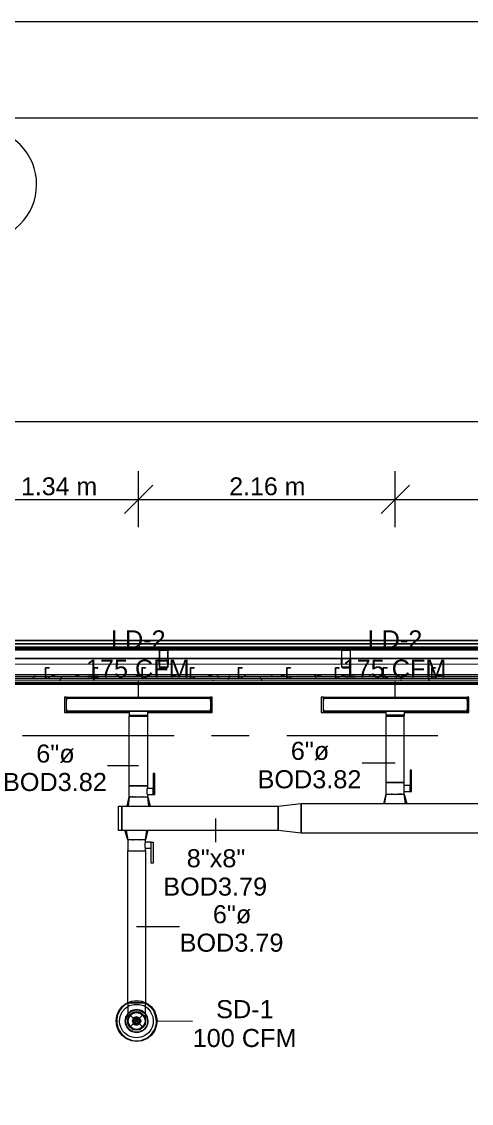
# Model space of a CAD drawing. Header units: metres. Extents: x -2 to 237, y -8 to 52.
# Drawn here: x 37.57 to 41.35, y 43.06 to 52.15 of the extents above; entities that cross this region are included whole.
import ezdxf

# ---------------------------------------------------------------- set-up
doc = ezdxf.new("R2010")
doc.units = ezdxf.units.M
for name, color, linetype, lineweight in [('HVAC - Ductos', 5, 'Continuous', 0), ('PDF2_Text', 7, 'Continuous', 0), ('pie de plano', 7, 'Continuous', 0)]:
    doc.layers.add(name, color=color, linetype=linetype, lineweight=lineweight)
doc.layers.add('PDF2_Geometry', color=7, linetype='Continuous', lineweight=0, true_color=0xaaaaaa)
doc.layers.add('PDF2_Solid Fills', color=7, linetype='Continuous', lineweight=0, true_color=0xffffff)
doc.styles.add('PDF Helvetica', font='')
doc.styles.get('PDF Helvetica').set_extended_font_data('Helvetica')

msp = doc.modelspace()

# ---------------------------------------------------------------- hatches: boundary and pattern name
at = {"layer": 'PDF2_Solid Fills', "lineweight": 0, "transparency": 33554559}
h = msp.add_hatch(color=256, dxfattribs=at)
h.paths.add_polyline_path([(38.7967, 46.8615), (38.7967, 46.7241), (38.8013, 46.8615)])
h.paths.add_polyline_path([(38.7326, 46.8615), (38.728, 46.8615), (38.728, 46.7241)])
h.paths.add_polyline_path([(38.8013, 46.8661), (38.8013, 46.8707), (38.7967, 46.8707)])
h.paths.add_polyline_path([(38.7921, 46.8661), (38.7921, 46.8707), (38.728, 46.8707)])
h.paths.add_polyline_path([(38.7921, 46.7195), (38.7921, 46.7241), (38.7326, 46.7241)])
h = msp.add_hatch(color=256, dxfattribs=at)
h.paths.add_polyline_path([(40.3315, 46.7287), (40.3361, 46.8615), (40.3315, 46.8615)])
h.paths.add_polyline_path([(40.327, 46.7287), (40.3315, 46.7241), (40.3315, 46.7287)])
h.paths.add_polyline_path([(40.2629, 46.8615), (40.2583, 46.8615), (40.2583, 46.7287)])
h.paths.add_polyline_path([(40.3361, 46.8661), (40.3361, 46.8707), (40.2674, 46.8707)])
h.paths.add_polyline_path([(40.327, 46.7195), (40.327, 46.7241), (40.2674, 46.7241)])
h = msp.add_hatch(color=256, dxfattribs=at)
h.paths.add_polyline_path([(16.2639, 46.6599), (16.2639, 46.6462), (17.0702, 46.6462), (17.0702, 46.6599)])
h.paths.add_polyline_path([(14.2296, 46.6599), (12.2045, 46.6645), (11.3936, 46.6645), (11.3936, 46.6462), (14.2296, 46.6462)])
h.paths.add_polyline_path([(38.5859, 46.6599), (38.5859, 46.6416), (39.3923, 46.6416), (39.3923, 46.6599)])
h.paths.add_polyline_path([(9.3593, 46.6462), (9.3593, 46.6645), (6.5232, 46.6645), (6.5232, 46.6462)])
h.paths.add_polyline_path([(41.4266, 46.6599), (41.4266, 46.6416), (43.4517, 46.6416), (43.4517, 46.6599)])
h.paths.add_polyline_path([(4.4889, 46.6462), (4.4889, 46.6645), (4.2965, 46.6645), (4.2965, 46.6462)])
h.paths.add_polyline_path([(44.2672, 46.6599), (44.2672, 46.6416), (46.2923, 46.6416), (46.2923, 46.6599)])
h.paths.add_polyline_path([(14.2342, 46.6599), (14.2342, 46.6462), (16.2593, 46.6462), (16.2593, 46.6599)])
h.paths.add_polyline_path([(48.3266, 46.6599), (48.3266, 46.6416), (49.133, 46.6416), (49.133, 46.6599)])
h.paths.add_polyline_path([(17.0748, 46.6599), (17.0748, 46.6462), (19.1, 46.6462), (19.1, 46.6599)])
h.paths.add_polyline_path([(51.1672, 46.6599), (51.1672, 46.6416), (54.0034, 46.6416), (54.0034, 46.6599)])
h.paths.add_polyline_path([(21.1343, 46.6599), (21.1343, 46.6462), (21.9406, 46.6462), (21.9406, 46.6599)])
h.paths.add_polyline_path([(56.0376, 46.6599), (56.0376, 46.6416), (56.4317, 46.6416), (56.4317, 46.6599)])
h.paths.add_polyline_path([(23.9749, 46.6599), (23.9749, 46.6462), (26, 46.6462), (26, 46.6599)])
h.paths.add_polyline_path([(54.0079, 46.6599), (54.0079, 46.6416), (56.033, 46.6416), (56.033, 46.6599)])
h.paths.add_polyline_path([(26.8155, 46.6599), (26.8155, 46.6462), (28.8407, 46.6462), (28.8407, 46.6599)])
h.paths.add_polyline_path([(49.1376, 46.6599), (49.1376, 46.6416), (51.1627, 46.6416), (51.1627, 46.6599)])
h.paths.add_polyline_path([(31.6859, 46.6599), (31.6859, 46.6462), (33.711, 46.6462), (33.711, 46.6599)])
h.paths.add_polyline_path([(46.2969, 46.6599), (46.2969, 46.6416), (48.322, 46.6416), (48.322, 46.6599)])
h.paths.add_polyline_path([(33.7156, 46.6599), (33.7156, 46.6462), (36.5516, 46.6462), (36.5516, 46.6599)])
h.paths.add_polyline_path([(43.4563, 46.6599), (43.4563, 46.6416), (44.2627, 46.6416), (44.2627, 46.6599)])
h.paths.add_polyline_path([(28.8453, 46.6599), (28.8453, 46.6462), (31.6813, 46.6462), (31.6813, 46.6599)])
h.paths.add_polyline_path([(39.3969, 46.6599), (39.3969, 46.6416), (41.422, 46.6416), (41.422, 46.6599)])
h.paths.add_polyline_path([(26.0046, 46.6599), (26.0046, 46.6462), (26.8109, 46.6462), (26.8109, 46.6599)])
h.paths.add_polyline_path([(37.2847, 46.6462), (38.5711, 46.6416), (38.5813, 46.6416), (38.5813, 46.6599), (36.5562, 46.6599), (36.5562, 46.6462)])
h.paths.add_polyline_path([(21.9452, 46.6599), (21.9452, 46.6462), (23.9703, 46.6462), (23.9703, 46.6599)])
h.paths.add_polyline_path([(11.389, 46.6462), (11.389, 46.6645), (9.3639, 46.6645), (9.3639, 46.6462)])
h.paths.add_polyline_path([(19.1046, 46.6599), (19.1046, 46.6462), (21.1297, 46.6462), (21.1297, 46.6599)])
h.paths.add_polyline_path([(6.5186, 46.6462), (6.5186, 46.6645), (4.4935, 46.6645), (4.4935, 46.6462)])
for points in [[(56.2254, 46.6325), (56.4317, 46.6279), (56.4317, 46.6416), (37.3672, 46.6462), (4.2965, 46.6462), (4.2965, 46.6325)], [(4.2965, 46.6141), (56.2254, 46.6141), (56.4301, 46.6096), (56.4317, 46.6096), (56.4317, 46.6279), (4.2965, 46.6279)]]:
    msp.add_hatch(color=256, dxfattribs=at).paths.add_polyline_path(points)

# ---------------------------------------------------------------- linework, layer by layer
at = {"layer": 'HVAC - Ductos', "color": 252, "lineweight": 0, "true_color": 0x939598}
for points in [[(6.4041, 48.7904), (15.8378, 48.7904), (25.0379, 48.7904), (37.216, 48.7904), (46.4298, 48.7904), (55.8635, 48.7904)], [(38.5539, 47.9015), (38.5539, 48.1352), (38.5539, 48.3735)], [(40.7118, 47.9015), (40.7118, 48.1352), (40.7118, 48.3735)], [(38.673, 48.2544), (38.5539, 48.1352), (38.4347, 48.0161)], [(40.8309, 48.2544), (40.7118, 48.1352), (40.5927, 48.0161)], [(23.7596, 48.1352), (26.0412, 48.1352), (28.5199, 48.1352), (30.9712, 48.1352), (33.1978, 48.1352), (35.5208, 48.1352), (37.216, 48.1352), (38.5539, 48.1352), (40.7118, 48.1352), (42.934, 48.1352), (45.1332, 48.1352), (46.4298, 48.1352), (47.6806, 48.1352), (49.9944, 48.1352), (52.1936, 48.1352), (54.1912, 48.1352), (55.8635, 48.1352)]]:
    msp.add_lwpolyline(points, dxfattribs=at)
at = {"layer": 'HVAC - Ductos', "lineweight": 0}
for points in [[(38.5539, 46.4721), (38.5539, 46.6095)], [(40.7118, 46.4721), (40.7118, 46.6095)], [(37.9491, 46.4538), (37.9491, 46.4492), (37.9491, 46.4446), (37.9491, 46.4492), (37.9491, 46.4675), (37.9491, 46.4721), (39.1587, 46.4721), (39.1587, 46.4675), (39.1587, 46.4492), (39.1587, 46.4446), (39.1587, 46.4492), (39.1587, 46.4538)], [(39.1587, 46.4675), (37.9491, 46.4675)], [(37.9491, 46.3988), (37.9491, 46.408), (37.9491, 46.4171)], [(39.1587, 46.4171), (39.1587, 46.408), (39.1587, 46.3988)], [(40.1071, 46.4538), (40.1071, 46.4492), (40.1071, 46.4446), (40.1071, 46.4492), (40.1071, 46.4675), (40.1071, 46.4721), (41.3167, 46.4721), (41.3167, 46.4675), (41.3167, 46.4492), (41.3167, 46.4446), (41.3167, 46.4492), (41.3167, 46.4538)], [(41.3167, 46.4675), (40.1071, 46.4675)], [(40.1071, 46.3988), (40.1071, 46.408), (40.1071, 46.4171)], [(41.3167, 46.4171), (41.3167, 46.408), (41.3167, 46.3988)], [(37.9491, 46.3667), (37.9491, 46.3438), (37.9491, 46.3484), (38.476, 46.3484)], [(37.9491, 46.3438), (38.476, 46.3438)], [(38.476, 46.3209), (38.4805, 46.3209), (38.4989, 46.3209), (38.5218, 46.3209), (38.5539, 46.3209), (38.5813, 46.3209), (38.6089, 46.3209), (38.6272, 46.3209), (38.6317, 46.3209)], [(39.1587, 46.3667), (39.1587, 46.3438), (39.1587, 46.3484), (38.6272, 46.3484)], [(38.6317, 46.3438), (39.1587, 46.3438)], [(40.1071, 46.3667), (40.1071, 46.3438), (40.1071, 46.3484), (40.634, 46.3484)], [(40.1071, 46.3438), (40.634, 46.3438)], [(40.634, 46.3209), (40.634, 46.3117), (40.6385, 46.3117), (40.6569, 46.3117), (40.6798, 46.3117), (40.7118, 46.3117), (40.7393, 46.3117), (40.7669, 46.3117), (40.7805, 46.3117), (40.7851, 46.3117), (40.7897, 46.3209), (40.7851, 46.3209), (40.7669, 46.3209), (40.7393, 46.3209), (40.7118, 46.3209), (40.6798, 46.3209), (40.6569, 46.3209), (40.6385, 46.3209), (40.634, 46.3209), (40.634, 46.353), (40.6385, 46.353), (40.6431, 46.353), (40.6569, 46.353), (40.6752, 46.353), (40.6935, 46.353), (40.7118, 46.353), (40.7302, 46.353), (40.7485, 46.353), (40.7669, 46.353), (40.776, 46.353), (40.7851, 46.353), (40.7851, 46.3209)], [(40.6385, 46.3209), (40.634, 46.3209)], [(40.6385, 46.3209), (40.6385, 46.3209)], [(41.3167, 46.3667), (41.3167, 46.3438), (41.3167, 46.3484), (40.7851, 46.3484)], [(40.7851, 46.3438), (41.3167, 46.3438)], [(40.7851, 46.3209), (40.7851, 46.3209)], [(38.4805, 45.6337), (38.476, 45.6337), (38.476, 45.7253), (38.4805, 45.7253), (38.4851, 45.7253), (38.4989, 45.7253), (38.5172, 45.7253), (38.5355, 45.7253), (38.5539, 45.7253), (38.5722, 45.7253), (38.5905, 45.7253), (38.6089, 45.7253), (38.618, 45.7253), (38.6272, 45.7253), (38.6317, 45.7253), (38.6317, 46.3117), (38.6272, 46.3117), (38.6226, 46.3117), (38.618, 46.3117), (38.6089, 46.3117), (38.5905, 46.3117), (38.5859, 46.3117)], [(38.4851, 45.6337), (38.4805, 45.6337), (38.4851, 45.6337), (38.4989, 45.6337), (38.5172, 45.6337), (38.5355, 45.6337), (38.5539, 45.6337), (38.5722, 45.6337), (38.5905, 45.6337), (38.6089, 45.6337), (38.618, 45.6337), (38.6226, 45.6337), (38.6272, 45.6337), (38.6317, 45.6337), (38.6317, 45.652), (38.6776, 45.652), (38.6913, 45.652), (38.6913, 45.8306), (38.6776, 45.8306), (38.6776, 45.652), (38.6776, 45.6566), (38.6776, 45.6611), (38.6776, 45.6657), (38.6776, 45.6703), (38.6776, 45.6795), (38.6776, 45.684), (38.6776, 45.6932), (38.6776, 45.6977), (38.6776, 45.7023), (38.6317, 45.7023), (38.6317, 45.7253), (38.6272, 45.7253), (38.618, 45.7253), (38.6089, 45.7253), (38.5905, 45.7253), (38.5722, 45.7253), (38.5539, 45.7253), (38.5355, 45.7253), (38.5172, 45.7253), (38.4989, 45.7253), (38.4851, 45.7253), (38.4805, 45.7253), (38.476, 45.7253), (38.476, 46.3117), (38.4805, 46.3117), (38.4851, 46.3117), (38.4989, 46.3117), (38.5172, 46.3117), (38.5218, 46.3117)], [(38.5264, 46.3117), (38.5355, 46.3117), (38.5539, 46.3117), (38.5722, 46.3117), (38.5813, 46.3117)], [(40.6248, 45.5787), (40.634, 45.6566), (40.6385, 45.6566), (40.6431, 45.6566), (40.6569, 45.6566), (40.6752, 45.6566), (40.6935, 45.6566), (40.7118, 45.6566), (40.7302, 45.6566), (40.7485, 45.6566), (40.7669, 45.6566), (40.776, 45.6566), (40.7805, 45.6566), (40.7851, 45.6566), (40.7851, 45.6795), (40.8355, 45.6795), (40.8493, 45.6795), (40.8493, 45.8582), (40.8355, 45.8582), (40.8355, 45.6795), (40.8355, 45.684), (40.8355, 45.6932), (40.8355, 45.6977), (40.8355, 45.7023), (40.8355, 45.7115), (40.8355, 45.7161), (40.8355, 45.7207), (40.8355, 45.7253), (40.8355, 45.7299), (40.7851, 45.7299), (40.7851, 45.7528), (40.776, 45.7528), (40.7669, 45.7528), (40.7485, 45.7528), (40.7302, 45.7528), (40.7118, 45.7528), (40.6935, 45.7528), (40.6752, 45.7528), (40.6569, 45.7528), (40.6431, 45.7528), (40.6385, 45.7528), (40.634, 45.7528), (40.634, 46.3117), (40.6385, 46.3117)], [(40.634, 45.6566), (40.634, 45.7528), (40.6385, 45.7528), (40.6431, 45.7528), (40.6569, 45.7528), (40.6752, 45.7528), (40.6935, 45.7528), (40.7118, 45.7528), (40.7302, 45.7528), (40.7485, 45.7528), (40.7669, 45.7528), (40.776, 45.7528), (40.7851, 45.7528), (40.7851, 46.3117), (40.7805, 46.3117), (40.776, 46.3117), (40.7669, 46.3117), (40.7485, 46.3117), (40.7439, 46.3117)], [(40.6431, 46.3117), (40.6569, 46.3117), (40.6752, 46.3117), (40.6798, 46.3117)], [(40.6843, 46.3117), (40.6935, 46.3117), (40.7118, 46.3117), (40.7302, 46.3117), (40.7347, 46.3117)], [(38.5539, 45.8948), (38.2927, 45.8948)], [(40.7118, 45.9177), (40.4324, 45.9177)], [(38.6317, 45.652), (38.6272, 45.6566), (38.6272, 45.6611), (38.6272, 45.6657), (38.6272, 45.6749), (38.6272, 45.684), (38.6272, 45.6932), (38.6272, 45.6977), (38.6272, 45.7023), (38.6317, 45.7023)], [(40.7851, 45.6795), (40.7851, 45.684), (40.7851, 45.6932), (40.7851, 45.6977), (40.7851, 45.7069), (40.7851, 45.7161), (40.7851, 45.7253), (40.7851, 45.7299)], [(38.4577, 45.5557), (38.476, 45.6337), (38.4577, 45.5557)], [(38.476, 45.6337), (38.4669, 45.5557)], [(38.6272, 45.5557), (38.6363, 45.5557), (38.6409, 45.5557), (38.6455, 45.5557), (38.6501, 45.5557), (38.6317, 45.6337), (38.6501, 45.5557), (38.6455, 45.5557)], [(38.6409, 45.5557), (38.6317, 45.6337)], [(40.6156, 45.5787), (40.634, 45.6566), (40.6156, 45.5787)], [(40.6385, 45.6566), (40.6385, 45.6566)], [(40.6385, 45.6566), (40.6385, 45.6566)], [(40.7851, 45.5787), (40.7943, 45.5787), (40.7989, 45.5787), (40.8035, 45.5787), (40.8081, 45.5787), (40.7851, 45.6566), (40.8081, 45.5787), (40.8035, 45.5787)], [(40.7989, 45.5787), (40.7851, 45.6566)], [(38.4623, 45.5557), (38.4577, 45.5557), (38.4623, 45.5557), (38.4669, 45.5557), (38.4805, 45.5557), (38.4989, 45.5557), (38.5035, 45.5557)], [(38.5081, 45.5557), (38.5218, 45.5557), (38.5309, 45.5557), (38.5355, 45.5557)], [(38.5401, 45.5557), (38.5631, 45.5557), (38.5676, 45.5557), (38.5722, 45.5557), (38.5859, 45.5557), (38.5951, 45.5557), (38.5997, 45.5557), (38.6089, 45.5557), (38.6226, 45.5557)], [(40.6202, 45.5787), (40.6156, 45.5787), (40.6202, 45.5787), (40.6248, 45.5787), (40.6385, 45.5787), (40.6569, 45.5787), (40.6615, 45.5787), (40.6661, 45.5787), (40.6752, 45.5787), (40.6889, 45.5787), (40.6935, 45.5787)], [(40.6981, 45.5787), (40.721, 45.5787), (40.7256, 45.5787), (40.7302, 45.5787), (40.7439, 45.5787), (40.7531, 45.5787), (40.7577, 45.5787), (40.7669, 45.5787), (40.7805, 45.5787)], [(39.1999, 45.4504), (39.1999, 45.2534)], [(38.4623, 45.3496), (38.4531, 45.3496), (38.4485, 45.3496), (38.4439, 45.3496), (38.4393, 45.3496), (38.4623, 45.2717), (38.4393, 45.3496), (38.4439, 45.3496)], [(38.4485, 45.3496), (38.4623, 45.2717), (38.4669, 45.2717)], [(38.4851, 45.3496), (38.4805, 45.3496), (38.4669, 45.3496)], [(38.6592, 45.2534), (38.6776, 45.2534), (38.6776, 45.0747), (38.6592, 45.0747), (38.6592, 45.2534), (38.6134, 45.2534), (38.6134, 45.2717), (38.6226, 45.3496), (38.6089, 45.3496), (38.5905, 45.3496), (38.5859, 45.3496), (38.5813, 45.3496), (38.5722, 45.3496), (38.5585, 45.3496), (38.5539, 45.3496), (38.5493, 45.3496), (38.5264, 45.3496), (38.5218, 45.3496), (38.5172, 45.3496), (38.5035, 45.3496), (38.4943, 45.3496), (38.4897, 45.3496)], [(38.6317, 45.3496), (38.6134, 45.2717), (38.6317, 45.3496)], [(38.6043, 45.2717), (38.6089, 45.2717), (38.6134, 45.2717), (38.6089, 45.2717), (38.6043, 45.2717), (38.5905, 45.2717), (38.5768, 45.2717), (38.5585, 45.2717), (38.5355, 45.2717), (38.5172, 45.2717), (38.4989, 45.2717), (38.4805, 45.2717), (38.4714, 45.2717), (38.4669, 45.2717), (38.4623, 45.2717), (38.4623, 45.18), (38.4714, 45.18), (38.4805, 45.18), (38.4989, 45.18), (38.5172, 45.18), (38.5355, 45.18), (38.5585, 45.18), (38.5768, 45.18), (38.5905, 45.18), (38.6043, 45.18), (38.6089, 45.18), (38.6134, 45.18), (38.6134, 45.203), (38.6592, 45.203), (38.6592, 45.2076), (38.6592, 45.2121), (38.6592, 45.2213), (38.6592, 45.2259), (38.6592, 45.235), (38.6592, 45.2396), (38.6592, 45.2442), (38.6592, 45.2488)], [(38.4851, 45.2717), (38.4805, 45.2717)], [(38.5401, 45.2717), (38.5355, 45.2717)], [(38.5905, 45.2717), (38.5859, 45.2717)], [(38.6134, 45.203), (38.6089, 45.2076), (38.6089, 45.2121), (38.6089, 45.2213), (38.6089, 45.2304), (38.6089, 45.2396), (38.6089, 45.2442), (38.6134, 45.2488), (38.6134, 45.2534)], [(38.5355, 44.5432), (38.8975, 44.5432)], [(38.4623, 43.9017), (38.4943, 43.9155), (38.5355, 43.9201), (38.5813, 43.9155), (38.6134, 43.9017)], [(38.6134, 43.8971), (38.5813, 43.9109), (38.5355, 43.9155), (38.4943, 43.9109), (38.4623, 43.8971)], [(38.6134, 43.7506), (38.6134, 43.7551), (38.6134, 43.7734), (38.6134, 43.801), (38.6134, 43.8376), (38.6134, 43.8835), (38.6134, 43.9017), (38.6089, 43.9017), (38.6043, 43.9017), (38.5905, 43.9017), (38.5768, 43.9017), (38.5585, 43.9017), (38.5355, 43.9017), (38.5172, 43.9017), (38.4989, 43.9017), (38.4805, 43.9017), (38.4714, 43.9017), (38.4623, 43.9017), (38.4623, 43.8559), (38.4623, 43.8193), (38.4623, 43.7826), (38.4623, 43.7597), (38.4623, 43.7506)], [(38.4623, 43.9017), (38.4714, 43.9017), (38.4805, 43.9017), (38.4989, 43.9017), (38.5172, 43.9017), (38.5355, 43.9017), (38.5585, 43.9017), (38.5768, 43.9017), (38.5905, 43.9017), (38.6043, 43.9017), (38.6089, 43.9017), (38.6134, 43.9017)], [(38.4623, 43.8697), (38.476, 43.8789), (38.5172, 43.888), (38.5585, 43.888), (38.5951, 43.8789), (38.6134, 43.8697)], [(38.6089, 43.9017), (38.6089, 43.9017)], [(38.6043, 43.778), (38.5905, 43.801), (38.5676, 43.8147), (38.5676, 43.8193), (38.5631, 43.8193), (38.5355, 43.8239), (38.5585, 43.8239), (38.5768, 43.8147), (38.5905, 43.801), (38.6043, 43.7872), (38.6089, 43.7688), (38.5997, 43.7872), (38.5905, 43.801), (38.5722, 43.8101), (38.5539, 43.8193), (38.5355, 43.8239), (38.5172, 43.8193), (38.4989, 43.8101), (38.4851, 43.801), (38.4714, 43.7872), (38.4669, 43.7688), (38.4623, 43.7506), (38.4669, 43.7277), (38.4714, 43.7139), (38.4851, 43.6956), (38.4989, 43.6864), (38.5172, 43.6772), (38.5355, 43.6726), (38.5539, 43.6772), (38.5722, 43.6864), (38.5905, 43.6956), (38.5997, 43.7139), (38.6089, 43.7277), (38.6043, 43.7093), (38.5905, 43.6956), (38.5768, 43.6818), (38.5585, 43.6772), (38.5355, 43.6726), (38.5172, 43.6772), (38.4989, 43.6818), (38.4805, 43.6956), (38.4669, 43.7185), (38.4669, 43.7231), (38.4623, 43.7506), (38.4669, 43.7734), (38.4669, 43.778), (38.4669, 43.7826)], [(38.5035, 43.6772), (38.5081, 43.6772), (38.4805, 43.6956), (38.4714, 43.7093), (38.4623, 43.7277), (38.4623, 43.7506), (38.4623, 43.7551), (38.4623, 43.7688), (38.4714, 43.7872), (38.4805, 43.801), (38.4989, 43.8147), (38.5172, 43.8239), (38.5355, 43.8239), (38.5126, 43.8193), (38.5081, 43.8193), (38.5035, 43.8147), (38.4851, 43.801), (38.4714, 43.778)], [(38.4623, 43.7506), (38.4669, 43.778), (38.4623, 43.7506)], [(38.6043, 43.7826), (38.6089, 43.778), (38.6089, 43.7734)], [(38.6043, 43.7734), (38.6089, 43.7506), (38.6043, 43.7231)], [(38.5035, 43.6772), (38.4989, 43.6818), (38.4805, 43.6956), (38.4714, 43.7093), (38.4669, 43.7185), (38.4669, 43.7231), (38.4623, 43.7277), (38.4623, 43.7506), (38.4623, 43.7551)], [(38.4623, 43.7506), (38.4669, 43.7185), (38.4805, 43.6956)], [(38.4669, 43.7231), (38.4623, 43.746)], [(38.4669, 43.7185), (38.4669, 43.7231)], [(38.4669, 43.7185), (38.4669, 43.7185)], [(38.4851, 43.6956), (38.5035, 43.6818), (38.4851, 43.6956), (38.4714, 43.7185)], [(38.6134, 43.7551), (38.6134, 43.7506), (38.6089, 43.7277), (38.6089, 43.7231), (38.6089, 43.7185), (38.6043, 43.7185), (38.6043, 43.7093), (38.5905, 43.6956), (38.5768, 43.6818), (38.5676, 43.6772), (38.5631, 43.6772), (38.5676, 43.6772), (38.5676, 43.6818), (38.5676, 43.6772), (38.5631, 43.6772), (38.5585, 43.6726), (38.5355, 43.6726), (38.5172, 43.6726), (38.5081, 43.6772)], [(38.5081, 43.6772), (38.5355, 43.6726), (38.5631, 43.6772)], [(38.5081, 43.6772), (38.5081, 43.6772)], [(38.6134, 43.746), (38.6089, 43.7231), (38.6043, 43.7185), (38.5905, 43.6956), (38.5676, 43.6818), (38.5905, 43.6956), (38.6043, 43.7185), (38.5905, 43.6956), (38.5676, 43.6772), (38.5631, 43.6772), (38.5355, 43.6726), (38.5126, 43.6772)], [(38.5631, 43.6818), (38.5355, 43.6726), (38.5126, 43.6818)], [(38.6089, 43.7231), (38.6089, 43.7185), (38.6043, 43.7185), (38.6089, 43.7185)], [(38.6089, 43.7185), (38.6134, 43.7506)], [(38.6089, 43.7277), (38.6089, 43.7277)], [(38.6134, 43.7506), (38.6134, 43.7506)], [(38.7096, 43.7506), (39.0075, 43.746)]]:
    msp.add_lwpolyline(points, dxfattribs=at)
for points in [[(37.9307, 46.4721), (37.9307, 46.3438), (37.9491, 46.3438), (37.9491, 46.4721)], [(37.9491, 46.4629), (39.1587, 46.4629), (39.1587, 46.353), (37.9491, 46.353)], [(39.1724, 46.4721), (39.1587, 46.4721), (39.1587, 46.3438), (39.1724, 46.3438)], [(40.0887, 46.4721), (40.0887, 46.3438), (40.1071, 46.3438), (40.1071, 46.4721)], [(40.1071, 46.4629), (41.3167, 46.4629), (41.3167, 46.353), (40.1071, 46.353)], [(41.3304, 46.4721), (41.3167, 46.4721), (41.3167, 46.3438), (41.3304, 46.3438)], [(37.9491, 46.3713), (37.9491, 46.3667), (37.9491, 46.3621), (37.9491, 46.3667)], [(39.1587, 46.353), (37.9491, 46.353)], [(38.476, 46.3209), (38.476, 46.3117), (38.4851, 46.3117), (38.4989, 46.3117), (38.5264, 46.3117), (38.5539, 46.3117), (38.5813, 46.3117), (38.6089, 46.3117), (38.6226, 46.3117), (38.6317, 46.3117), (38.6317, 46.3209), (38.6317, 46.353), (38.6272, 46.353), (38.618, 46.353), (38.6089, 46.353), (38.5905, 46.353), (38.5722, 46.353), (38.5539, 46.353), (38.5355, 46.353), (38.5172, 46.353), (38.4989, 46.353), (38.4851, 46.353), (38.4805, 46.353), (38.476, 46.353)], [(39.1587, 46.3621), (39.1587, 46.3667), (39.1587, 46.3713), (39.1587, 46.3667)], [(40.1071, 46.3713), (40.1071, 46.3667), (40.1071, 46.3621), (40.1071, 46.3667)], [(41.3167, 46.353), (40.1071, 46.353)], [(41.3167, 46.3621), (41.3167, 46.3667), (41.3167, 46.3713), (41.3167, 46.3667)], [(38.5081, 45.6337), (38.4989, 45.6337)], [(38.5264, 45.6337), (38.5218, 45.6337)], [(38.5859, 45.6337), (38.5813, 45.6337)], [(40.6843, 45.6566), (40.6798, 45.6566)], [(40.7439, 45.6566), (40.7393, 45.6566), (40.7347, 45.6566), (40.7393, 45.6566)], [(40.7669, 45.6566), (40.7485, 45.6566)], [(38.4118, 45.5557), (38.4118, 45.3496), (38.3843, 45.3496), (38.3843, 45.5557)], [(39.7268, 45.3496), (38.4118, 45.3496), (38.4118, 45.5557), (39.7268, 45.5557)], [(39.7268, 45.5557), (39.9192, 45.5787), (39.9192, 45.3266), (39.7268, 45.3496)], [(42.1368, 45.3266), (39.9192, 45.3266), (39.9192, 45.5787), (42.1368, 45.5787)], [(38.6317, 45.3496), (38.6272, 45.3496)], [(38.5035, 45.2717), (38.5081, 45.2717), (38.5126, 45.2717), (38.5081, 45.2717)], [(38.5631, 45.2717), (38.5676, 45.2717)], [(38.6134, 45.18), (38.6134, 43.9017), (38.6226, 43.8971), (38.6592, 43.8697), (38.6867, 43.8331), (38.7005, 43.7918), (38.7096, 43.7506), (38.7005, 43.7048), (38.6867, 43.6635), (38.6592, 43.6268), (38.6226, 43.5994), (38.5813, 43.581), (38.5355, 43.5764), (38.4943, 43.581), (38.4531, 43.5994), (38.4164, 43.6268), (38.3889, 43.6635), (38.3706, 43.7048), (38.366, 43.7506), (38.3706, 43.7918), (38.3889, 43.8331), (38.4164, 43.8697), (38.4531, 43.8971), (38.4623, 43.9017), (38.4623, 45.18), (38.4714, 45.18), (38.4805, 45.18), (38.4989, 45.18), (38.5172, 45.18), (38.5355, 45.18), (38.5585, 45.18), (38.5768, 45.18), (38.5905, 45.18), (38.6043, 45.18), (38.6089, 45.18)], [(38.4897, 43.8331), (38.5218, 43.8422), (38.5539, 43.8422), (38.5859, 43.8331), (38.6089, 43.8101), (38.6134, 43.8055), (38.6089, 43.8101), (38.6134, 43.801), (38.6089, 43.8101), (38.5813, 43.8285), (38.5539, 43.8422), (38.5218, 43.8422), (38.4897, 43.8285), (38.4669, 43.8101), (38.4623, 43.801), (38.4669, 43.8101), (38.4897, 43.8285), (38.5218, 43.8422), (38.5539, 43.8422), (38.5813, 43.8285), (38.6089, 43.8101), (38.5859, 43.8331), (38.5539, 43.8422), (38.5218, 43.8422), (38.4897, 43.8331), (38.4623, 43.8101), (38.4623, 43.8055), (38.4623, 43.8101)], [(38.6089, 43.778), (38.5905, 43.801), (38.5676, 43.8193), (38.5355, 43.8239), (38.5081, 43.8193), (38.4805, 43.801), (38.4669, 43.778), (38.4805, 43.801), (38.5081, 43.8193), (38.5355, 43.8239), (38.5676, 43.8193), (38.5905, 43.801), (38.6089, 43.778), (38.6134, 43.7506)], [(38.4714, 43.7734), (38.4851, 43.801), (38.5081, 43.8147), (38.5355, 43.8193), (38.5631, 43.8147), (38.5859, 43.801), (38.6043, 43.7734), (38.6089, 43.7506), (38.6043, 43.7231), (38.5859, 43.7002), (38.5631, 43.6818), (38.5355, 43.6772), (38.5081, 43.6818), (38.4851, 43.7002), (38.4714, 43.7231), (38.4669, 43.7506)], [(38.5081, 43.7643), (38.5035, 43.7506), (38.5081, 43.7643), (38.5172, 43.778), (38.5355, 43.7826), (38.5539, 43.778), (38.5676, 43.7643), (38.5722, 43.7506), (38.5676, 43.7643), (38.5539, 43.778), (38.5355, 43.7826), (38.5172, 43.778)], [(38.5172, 43.7643), (38.5126, 43.7506), (38.5172, 43.7643), (38.5264, 43.7734), (38.5447, 43.7734), (38.5585, 43.7643), (38.5631, 43.7506), (38.5585, 43.7643), (38.5447, 43.7734), (38.5309, 43.7734)], [(38.5218, 43.7643), (38.5355, 43.7688), (38.5493, 43.7643), (38.5585, 43.7506), (38.5493, 43.7322), (38.5355, 43.7277), (38.5218, 43.7322), (38.5172, 43.7506)], [(38.6089, 43.7277), (38.6134, 43.7506), (38.6134, 43.7551), (38.6089, 43.7688), (38.6089, 43.7506)], [(38.6317, 43.7506), (38.6272, 43.7826), (38.6134, 43.8055), (38.6272, 43.7826)], [(38.5676, 43.7322), (38.5722, 43.7506), (38.5676, 43.7322), (38.5539, 43.7185), (38.5355, 43.7139), (38.5172, 43.7185), (38.5081, 43.7322), (38.5035, 43.7506), (38.5081, 43.7322), (38.5172, 43.7185), (38.5355, 43.7139), (38.5539, 43.7185)], [(38.5035, 43.6818), (38.5081, 43.6772), (38.5126, 43.6772), (38.5081, 43.6772)], [(38.5585, 43.7322), (38.5631, 43.7506), (38.5585, 43.7322), (38.5447, 43.7231), (38.5264, 43.7231), (38.5172, 43.7322), (38.5126, 43.7506), (38.5172, 43.7322), (38.5309, 43.7231), (38.5447, 43.7231)], [(38.5355, 43.7551), (38.5309, 43.7506), (38.5355, 43.7551), (38.5401, 43.7551), (38.5447, 43.7506), (38.5401, 43.7414), (38.5355, 43.7414), (38.5309, 43.7506), (38.5355, 43.746), (38.5401, 43.746), (38.5401, 43.7506), (38.5401, 43.7551)]]:
    msp.add_lwpolyline(points, close=True, dxfattribs=at)
for points in [[(38.4623, 43.8971), (38.4531, 43.8926), (38.4164, 43.8651), (38.3935, 43.8331), (38.3752, 43.7918), (38.3706, 43.7506, 1.013803), (38.7051, 43.7506), (38.6959, 43.7918), (38.6821, 43.8331), (38.6547, 43.8651), (38.618, 43.8926), (38.6134, 43.8971)], [(38.6134, 43.8697), (38.6317, 43.8559), (38.6547, 43.8239), (38.673, 43.7872), (38.6776, 43.7506, -1.00818), (38.3935, 43.7506), (38.3981, 43.7872), (38.4164, 43.8239), (38.4439, 43.8559), (38.4623, 43.8697)]]:
    msp.add_lwpolyline(points, format="xyb", dxfattribs=at)
msp.add_lwpolyline([(38.4623, 43.8055), (38.4439, 43.7826), (38.4393, 43.7506, 1.018357), (38.6317, 43.7506), (38.6226, 43.7826), (38.6134, 43.801, -1.403676), (38.4439, 43.7506), (38.4485, 43.7826), (38.4623, 43.801, 1.404278), (38.6317, 43.7506, -1.420175)], format="xyb", close=True, dxfattribs=at)
at = {"layer": 'PDF2_Geometry', "lineweight": 0}
msp.add_lwpolyline([(37.2206, 51.2599, 0.418272), (36.7441, 50.7835, 0.414666), (37.2206, 50.307, 0.41105), (37.6971, 50.7835, 0.414666)], format="xyb", close=True, dxfattribs=at)
for points in [[(37.2298, 46.9486), (38.7646, 46.9486), (40.2949, 46.9486), (41.8298, 46.9486), (43.36, 46.9486), (44.895, 46.9486), (46.4252, 46.9486), (47.9601, 46.9486), (49.4904, 46.9486), (51.0252, 46.9486), (52.5601, 46.9486), (54.0904, 46.9486), (52.5601, 46.9486), (51.0252, 46.9486), (49.4904, 46.9486), (47.9601, 46.9486), (46.4252, 46.9486), (44.895, 46.9486), (43.36, 46.9486), (41.8298, 46.9486), (40.2949, 46.9486), (38.7646, 46.9486), (37.2298, 46.9486)], [(38.7326, 46.8707), (37.2939, 46.8707), (38.7646, 46.8707), (40.2949, 46.8707), (41.7611, 46.8707), (40.327, 46.8707)], [(38.8013, 46.9486), (38.7234, 46.9486)], [(38.7921, 46.8707), (40.2674, 46.8707)], [(40.3361, 46.9486), (40.2583, 46.9486)], [(38.728, 46.747), (38.7326, 46.7516), (38.7326, 46.7973)], [(38.728, 46.7516), (38.728, 46.7973)], [(38.7967, 46.8203), (38.8013, 46.8249)], [(38.7967, 46.7516), (38.7967, 46.7973)], [(38.8013, 46.7973), (38.8013, 46.7516)], [(40.2583, 46.7516), (40.2583, 46.7973)], [(40.2583, 46.7745), (40.2629, 46.7791)], [(40.2629, 46.7973), (40.2629, 46.7516)], [(40.3315, 46.8432), (40.3361, 46.8478)], [(40.3315, 46.7516), (40.3315, 46.7973)], [(40.3361, 46.7973), (40.3361, 46.7516)], [(56.4317, 46.747), (4.2965, 46.7516)], [(4.2965, 46.6141), (56.4317, 46.6095)], [(23.1914, 46.6279), (56.4317, 46.6279)], [(39.3923, 46.6599), (38.9891, 46.6599), (38.5813, 46.6599), (38.1782, 46.6599), (37.7704, 46.6599), (37.3672, 46.6599), (36.9594, 46.6599), (36.5562, 46.6599)], [(38.5813, 46.6416), (38.1782, 46.6416), (37.7704, 46.6416), (37.3672, 46.6416), (36.9594, 46.6462), (36.5562, 46.6462)], [(46.3245, 46.5912), (37.3351, 46.5912)], [(39.3923, 46.6416), (38.9891, 46.6416), (38.5859, 46.6416)], [(41.422, 46.6599), (41.0188, 46.6599), (40.611, 46.6599), (40.2079, 46.6599), (39.8001, 46.6599), (39.3969, 46.6599)], [(41.422, 46.6416), (41.0188, 46.6416), (40.611, 46.6416), (40.2079, 46.6416), (39.8001, 46.6416), (39.3969, 46.6416)], [(38.8517, 46.1468), (37.578, 46.1468)], [(39.484, 46.1468), (39.1678, 46.1468)], [(41.0692, 46.1468), (39.8001, 46.1468)]]:
    msp.add_lwpolyline(points, dxfattribs=at)
for points in [[(38.7646, 46.9211), (37.2298, 46.9211)], [(38.7646, 46.8936), (37.2298, 46.8936)], [(38.7646, 46.8799), (37.2298, 46.8799)], [(38.8013, 46.8615), (38.8013, 46.8707), (38.7921, 46.8707), (38.7326, 46.8707), (38.728, 46.8707), (38.728, 46.8615), (38.728, 46.7287), (38.728, 46.7241), (38.7326, 46.7195), (38.7921, 46.7195), (38.8013, 46.7241), (38.8013, 46.7287)], [(38.7326, 46.8661), (38.7921, 46.8661), (38.7967, 46.8661), (38.7967, 46.8615), (38.7967, 46.7287), (38.7967, 46.7241), (38.7921, 46.7241), (38.7326, 46.7241), (38.7326, 46.7287), (38.7326, 46.8615)], [(40.2949, 46.9211), (38.7646, 46.9211)], [(40.2949, 46.8936), (38.7646, 46.8936)], [(40.2949, 46.8799), (38.7646, 46.8799)], [(40.3361, 46.8615), (40.3315, 46.8707), (40.327, 46.8707), (40.2674, 46.8707), (40.2629, 46.8707), (40.2583, 46.8615), (40.2583, 46.7287), (40.2629, 46.7241), (40.2674, 46.7195), (40.327, 46.7195), (40.3315, 46.7241), (40.3361, 46.7287)], [(40.2674, 46.8661), (40.327, 46.8661), (40.3315, 46.8615), (40.3315, 46.7287), (40.327, 46.7241), (40.2674, 46.7241), (40.2629, 46.7241), (40.2629, 46.7287), (40.2629, 46.8615), (40.2629, 46.8661)], [(41.8298, 46.9211), (40.2949, 46.9211)], [(41.8298, 46.8936), (40.2949, 46.8936)], [(41.8298, 46.8799), (40.2949, 46.8799)], [(37.3076, 46.7973), (38.728, 46.7973)], [(38.7646, 46.7973), (38.7967, 46.7973), (38.7646, 46.7973), (38.7326, 46.7973)], [(38.8013, 46.7973), (40.2583, 46.7973)], [(40.2949, 46.7973), (40.3315, 46.7973), (40.2949, 46.7973), (40.2629, 46.7973)], [(40.3361, 46.7973), (41.7519, 46.7973)], [(37.8025, 46.7195), (37.775, 46.7195), (37.7704, 46.7195), (37.7704, 46.6325), (37.7704, 46.6279), (37.775, 46.6279), (37.8025, 46.6279), (37.8025, 46.637), (37.8025, 46.6279), (37.775, 46.6279), (37.7704, 46.6325), (37.7704, 46.7195), (37.775, 46.7195), (37.8025, 46.7195), (37.8025, 46.7149)], [(38.2102, 46.7195), (38.1782, 46.7195), (38.1782, 46.6325), (38.1782, 46.6279), (38.2102, 46.6279), (38.2102, 46.637), (38.2056, 46.637), (38.2056, 46.6279), (38.1782, 46.6279), (38.1782, 46.6325), (38.1782, 46.7195), (38.2056, 46.7195), (38.2056, 46.7149), (38.2102, 46.7149)], [(38.6134, 46.7195), (38.5859, 46.7195), (38.5813, 46.7195), (38.5813, 46.6325), (38.5813, 46.6279), (38.5859, 46.6279), (38.6134, 46.6279), (38.6134, 46.637), (38.6134, 46.6279), (38.5859, 46.6279), (38.5859, 46.6325), (38.5859, 46.7195), (38.6134, 46.7195), (38.6134, 46.7149)], [(39.0212, 46.7195), (38.9891, 46.7195), (38.9891, 46.6325), (38.9891, 46.6279), (39.0212, 46.6279), (39.0212, 46.637), (39.0212, 46.6279), (38.9891, 46.6279), (38.9891, 46.6325), (38.9891, 46.7195), (39.0212, 46.7195), (39.0212, 46.7149)], [(39.4244, 46.7195), (39.3969, 46.7195), (39.3923, 46.7195), (39.3923, 46.6325), (39.3969, 46.6279), (39.4244, 46.6279), (39.4244, 46.637), (39.4244, 46.6279), (39.3969, 46.6279), (39.3969, 46.6325), (39.3969, 46.7195), (39.4244, 46.7195), (39.4244, 46.7149)], [(39.8322, 46.7195), (39.8047, 46.7195), (39.8001, 46.7195), (39.8001, 46.6325), (39.8001, 46.6279), (39.8047, 46.6279), (39.8322, 46.6279), (39.8322, 46.637), (39.8322, 46.6279), (39.8047, 46.6279), (39.8001, 46.6325), (39.8001, 46.7195), (39.8047, 46.7195), (39.8322, 46.7195), (39.8322, 46.7149)], [(40.2399, 46.7195), (40.2079, 46.7195), (40.2079, 46.6325), (40.2079, 46.6279), (40.2399, 46.6279), (40.2399, 46.637), (40.2353, 46.637), (40.2353, 46.6279), (40.2079, 46.6279), (40.2079, 46.6325), (40.2079, 46.7195), (40.2353, 46.7195), (40.2353, 46.7149), (40.2399, 46.7149)], [(40.6431, 46.7195), (40.6156, 46.7195), (40.611, 46.7195), (40.611, 46.6325), (40.611, 46.6279), (40.6156, 46.6279), (40.6431, 46.6279), (40.6431, 46.637), (40.6431, 46.6279), (40.6156, 46.6279), (40.6156, 46.6325), (40.611, 46.6325), (40.611, 46.7195), (40.6156, 46.7195), (40.6431, 46.7195), (40.6431, 46.7149)], [(41.0509, 46.7195), (41.0188, 46.7195), (41.0188, 46.6325), (41.0188, 46.6279), (41.0509, 46.6279), (41.0509, 46.637), (41.0509, 46.6279), (41.0188, 46.6279), (41.0188, 46.6325), (41.0188, 46.7195), (41.0509, 46.7195), (41.0509, 46.7149)], [(37.3351, 46.5912), (46.3245, 46.5912)], [(37.3351, 46.5912), (46.3245, 46.5912)], [(37.3351, 46.5821), (46.3245, 46.5821)]]:
    msp.add_lwpolyline(points, close=True, dxfattribs=at)
at = {"layer": 'PDF2_Geometry', "color": 254, "lineweight": 0, "true_color": 0xd2d2d2}
for points in [[(38.1782, 46.7011), (38.1782, 46.7057)], [(38.1965, 46.7195), (38.1965, 46.7195)], [(38.6043, 46.6279), (38.6089, 46.6279)], [(38.6134, 46.637), (38.6134, 46.637)], [(38.9891, 46.6325), (38.9891, 46.6325)], [(40.6156, 46.6279), (40.6202, 46.6279)], [(41.0188, 46.6508), (41.0188, 46.6508)]]:
    msp.add_lwpolyline(points, dxfattribs=at)
at = {"layer": 'PDF2_Geometry', "color": 254, "lineweight": 0, "true_color": 0xeaeaea}
for points in [[(37.6834, 46.6553), (37.6742, 46.6416), (37.665, 46.6279)], [(37.665, 46.6279), (37.665, 46.6279)], [(37.8208, 46.6553), (37.8529, 46.6553)], [(37.9079, 46.6416), (37.8987, 46.6279), (37.8941, 46.6141)], [(38.0224, 46.6553), (38.0545, 46.6553)], [(38.0453, 46.6508), (38.0407, 46.6599)], [(38.1828, 46.6141), (38.1736, 46.6279), (38.1644, 46.6416)], [(38.5309, 46.6553), (38.5631, 46.6553)], [(38.8334, 46.6553), (38.87, 46.6553)], [(39.1403, 46.6553), (39.1724, 46.6553)], [(39.1815, 46.6141), (39.1815, 46.6095)], [(39.2274, 46.6325), (39.2228, 46.6416), (39.2136, 46.6599)], [(39.319, 46.6508), (39.319, 46.6416), (39.3098, 46.6279), (39.3053, 46.6187)], [(39.4427, 46.6599), (39.4427, 46.6553)], [(39.4564, 46.6462), (39.4473, 46.6599)], [(39.5939, 46.6095), (39.5802, 46.6279), (39.5756, 46.637)], [(39.6764, 46.6599), (39.6672, 46.6416)], [(39.6672, 46.6416), (39.6672, 46.6416)], [(39.7497, 46.6553), (39.7817, 46.6553)], [(40.0475, 46.6325), (40.0429, 46.6416), (40.0338, 46.6599)], [(40.0521, 46.6553), (40.0887, 46.6553)], [(40.2583, 46.6553), (40.2903, 46.6553)], [(40.5011, 46.6599), (40.4919, 46.6416), (40.4874, 46.6416)], [(40.6385, 46.6233), (40.6385, 46.6279), (40.6294, 46.6416), (40.6248, 46.6553)], [(40.7302, 46.6553), (40.7256, 46.6416), (40.7164, 46.6279)], [(40.7164, 46.6279), (40.7164, 46.6279)], [(40.7623, 46.6553), (40.7989, 46.6553)], [(40.7623, 46.6095), (40.7623, 46.6187)], [(41.0005, 46.6095), (40.9913, 46.6279), (40.9867, 46.6325)], [(41.0692, 46.6553), (41.1013, 46.6553)]]:
    msp.add_lwpolyline(points, dxfattribs=at)
at = {"layer": 'PDF2_Geometry', "color": 8, "lineweight": 0, "true_color": 0x808080}
msp.add_lwpolyline([(38.5997, 43.7918), (38.5585, 43.8193), (38.5126, 43.8193), (38.476, 43.7918), (38.4623, 43.7506), (38.476, 43.7048), (38.5126, 43.6772), (38.5585, 43.6772), (38.5997, 43.7048), (38.6134, 43.7506)], close=True, dxfattribs=at)
for points in [[(38.4805, 43.801), (38.5905, 43.6956)], [(38.5905, 43.801), (38.4805, 43.6956)]]:
    msp.add_lwpolyline(points, dxfattribs=at)
at = {"layer": 'pie de plano', "color": 7, "lineweight": 0}
msp.add_lwpolyline([(87.8715, 52.1541), (87.8715, -7.8248), (-2.0995, -7.8248), (-2.0995, 52.1541)], close=True, dxfattribs=at)
msp.add_lwpolyline([(87.3946, 51.3432), (-0.9999, 51.3432), (-0.9999, -7.1605), (87.3946, -7.1605)], dxfattribs=at)

# ---------------------------------------------------------------- texts
at = {"layer": 'PDF2_Text', "color": 252, "lineweight": 0, "true_color": 0x939598, "char_height": 0.15002, "attachment_point": 4, "style": 'PDF Helvetica'}
for s, insert in [('1.34 m', (37.5656, 48.2446)), ('2.16 m', (39.3159, 48.2446))]:
    msp.add_mtext(s, dxfattribs=dict(at, insert=insert))
at = {"layer": 'PDF2_Text', "lineweight": 0, "char_height": 0.1519, "attachment_point": 4, "style": 'PDF Helvetica'}
for s, insert in [('LD-2', (38.3216, 46.9578)), ('LD-2', (40.4796, 46.9578)), ('175 CFM', (38.1108, 46.7104)), ('175 CFM', (40.2689, 46.7104)), ('6"ø', (37.6939, 45.9956)), ('6"ø', (39.8336, 46.0185)), ('BOD3.82', (39.5541, 45.7803)), ('BOD3.82', (37.4144, 45.7574)), ('8"x8"', (38.9585, 45.1159)), ('BOD3.79', (38.7614, 44.8776)), ('6"ø', (39.1784, 44.644)), ('BOD3.79', (38.8989, 44.4057)), ('SD-1', (39.2059, 43.8467)), ('100 CFM', (39.0089, 43.6039))]:
    msp.add_mtext(s, dxfattribs=dict(at, insert=insert))

doc.saveas('drawing.dxf')
